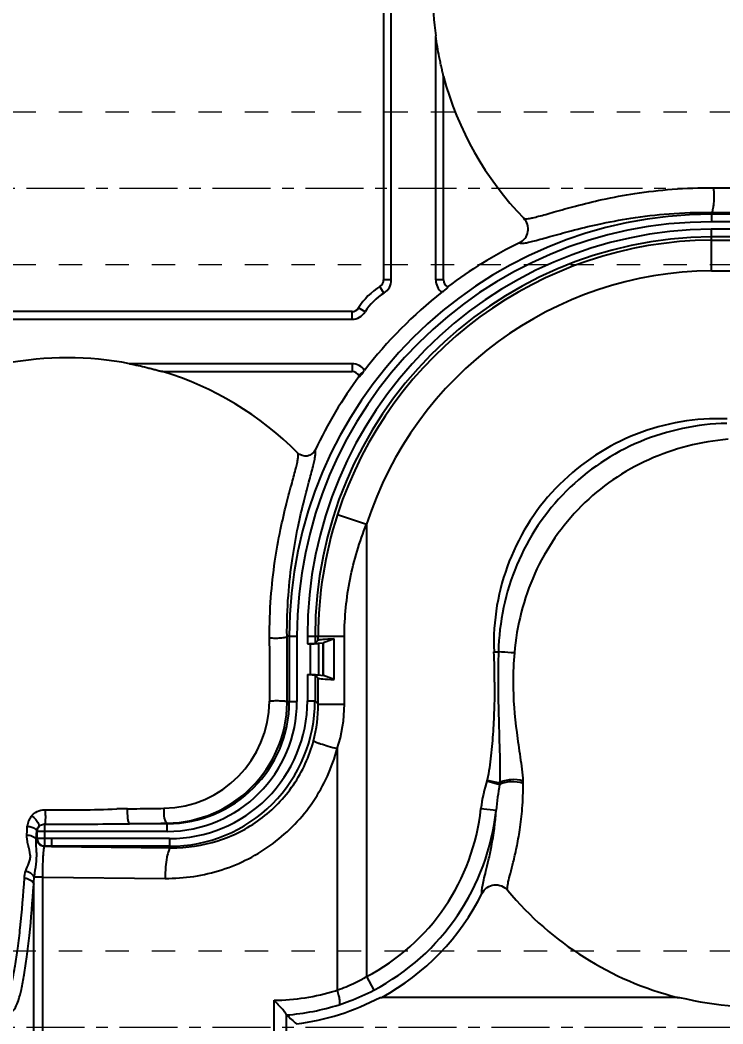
# Model space of a CAD drawing. Header units: millimetres. Extents: x -840 to 1682, y -9216 to -2117.
# Drawn here: x 376.7 to 422.8, y -6007.6 to -5941.8 of the extents above; entities that cross this region are included whole.
import ezdxf

# ---------------------------------------------------------------- set-up
doc = ezdxf.new("R2010")
doc.units = ezdxf.units.MM
doc.header["$LTSCALE"] = 16.335
doc.header["$PDMODE"] = 3
doc.header["$PDSIZE"] = 8
doc.linetypes.add('CENTER', pattern=[0.6, 0.375, -0.075, 0.075, -0.075])
doc.linetypes.add('HIDDEN', pattern=[0.2, 0.1, -0.1])
doc.layers.get('0').update_dxf_attribs({"linetype": 'CONTINUOUS'})
doc.layers.get('Defpoints').update_dxf_attribs({"linetype": 'CONTINUOUS'})
doc.layers.add('cool', color=153, linetype='HIDDEN', lineweight=9)
doc.layers.add('dim', color=82, linetype='CONTINUOUS', lineweight=9)
doc.layers.add('DEFAULT_2', color=8, linetype='HIDDEN')
doc.styles.get("Standard").update_dxf_attribs({"font": 'txt', "width": 0.85})
doc.dimstyles.new('mold', dxfattribs={"dimtxt": 10, "dimasz": 5, "dimexe": 0, "dimexo": 0, "dimgap": 0, "dimtad": 1, "dimzin": 1, "dimdsep": 46, "dimtxsty": 'Standard', "dimcen": 0, "dimclrd": 4, "dimclre": 4, "dimclrt": 6, "dimazin": 0, "dimtfac": 1, "dimtofl": 0, "dimtmove": 0, "dimatfit": 3, "dimfxl": 0, "dimarcsym": 0})

# ---------------------------------------------------------------- blocks, each defined once
blk = doc.blocks.new('7')
at = {"layer": 'cool', "ltscale": 0.932966}
for p, q in [((-1665.252, -2312.724), (-1303.907, -2312.724)), ((-1665.252, -2322.724), (-1303.907, -2322.724))]:
    blk.add_line(p, q, dxfattribs=at)
at = {"layer": 'cool', "color": 1, "linetype": 'CENTER', "ltscale": 0.621977}
blk.add_line((-1679.58, -2317.724), (-1289.58, -2317.724), dxfattribs=at)
blk = doc.blocks.new('*D670')
at = {"layer": 'Defpoints', "color": 0}
for p in [(291.369, -6007.78), (302.687, -6007.78), (492.865, -6017.78)]:
    blk.add_point(p, dxfattribs=at)
at = {"layer": 'dim', "color": 4, "lineweight": -2}
blk.add_line((302.687, -6007.78), (275.219, -6007.78), dxfattribs=at)
at = {"layer": 'dim', "color": 6, "insert": (283.294, -6004.78), "char_height": 6, "attachment_point": 5}
blk.add_mtext('10.00', dxfattribs=at)
blk = doc.blocks.new('*D674')
at = {"layer": 'Defpoints', "color": 0}
for p in [(291.369, -5952.78), (306.58, -5952.78), (492.865, -6017.78)]:
    blk.add_point(p, dxfattribs=at)
at = {"layer": 'dim', "color": 4, "lineweight": -2}
blk.add_line((306.58, -5952.78), (272.669, -5952.78), dxfattribs=at)
at = {"layer": 'dim', "color": 6, "insert": (282.019, -5949.78), "char_height": 6, "attachment_point": 5}
blk.add_mtext('65.00', dxfattribs=at)
blk = doc.blocks.new('*D675')
at = {"layer": 'Defpoints', "color": 0}
for p in [(291.369, -5872.78), (334.065, -5872.78), (492.865, -6017.78)]:
    blk.add_point(p, dxfattribs=at)
at = {"layer": 'dim', "color": 4, "lineweight": -2}
blk.add_line((334.065, -5872.78), (269.269, -5872.78), dxfattribs=at)
at = {"layer": 'dim', "color": 6, "insert": (280.319, -5869.78), "char_height": 6, "attachment_point": 5}
blk.add_mtext('145.00', dxfattribs=at)
blk = doc.blocks.new('*D672')
at = {"layer": 'Defpoints', "color": 0}
for p in [(342.865, -5843.189), (342.865, -5868.791), (492.865, -6017.78)]:
    blk.add_point(p, dxfattribs=at)
at = {"layer": 'dim', "color": 4, "lineweight": -2}
blk.add_line((342.865, -5868.791), (342.865, -5821.939), dxfattribs=at)
at = {"layer": 'dim', "color": 6, "insert": (339.865, -5832.564), "char_height": 6, "attachment_point": 5, "rotation": 90}
blk.add_mtext('150.00', dxfattribs=at)

msp = doc.modelspace()

# ---------------------------------------------------------------- linework, layer by layer
at = {"color": 7, "linetype": 'Continuous'}
for p, q in [((400.531, -5924.982), (400.531, -5958.802)), ((401.034, -5958.802), (401.034, -5924.982)), ((403.948, -5958.802), (403.948, -5942.802)), ((404.451, -5958.802), (404.451, -5945.467)), ((422.012, -5954.369), (422.012, -5954.992)), ((436.935, -5954.49), (422.012, -5954.49)), ((436.935, -5954.992), (422.012, -5954.992)), ((423.67, -5955.47), (421.998, -5955.47)), ((422.002, -5955.47), (422.003, -5958.197)), ((423.645, -5955.972), (422.002, -5955.972)), ((422.003, -5956.189), (423.428, -5956.189)), ((422.019, -5958.197), (438.101, -5958.197)), ((401.034, -5958.802), (400.531, -5958.802)), ((404.2, -5958.802), (403.948, -5958.802)), ((400.553, -5959.659), (400.291, -5959.231)), ((398.46, -5960.873), (366.908, -5960.873)), ((398.46, -5961.376), (398.46, -5960.873)), ((399.318, -5960.894), (398.889, -5960.632)), ((366.908, -5961.376), (398.46, -5961.376)), ((398.46, -5964.29), (383.881, -5964.29)), ((398.46, -5964.29), (398.46, -5964.793)), ((386.029, -5964.793), (398.46, -5964.793)), ((399.034, -5964.945), (399.191, -5964.849)), ((397.504, -5974.181), (399.414, -5974.798)), ((399.414, -5974.799), (399.414, -6004.463)), ((394.35, -5982.152), (394.198, -5982.153)), ((394.35, -5982.152), (394.35, -5986.423)), ((394.35, -5982.152), (394.851, -5982.152)), ((394.851, -5982.152), (394.851, -5986.423)), ((395.531, -5982.152), (395.531, -5982.655)), ((395.531, -5982.152), (397.963, -5982.152)), ((396.033, -5982.152), (396.033, -5982.63)), ((396.246, -5982.417), (396.246, -5982.152)), ((397.963, -5986.599), (397.963, -5982.152)), ((395.531, -5982.655), (395.709, -5982.654)), ((395.709, -5982.654), (395.709, -5984.665)), ((396.246, -5982.417), (396.033, -5982.63)), ((396.56, -5982.596), (396.27, -5982.635)), ((396.27, -5982.635), (396.27, -5984.685)), ((396.56, -5984.723), (396.56, -5982.596)), ((397.291, -5982.33), (396.596, -5982.589)), ((396.596, -5984.731), (396.596, -5982.589)), ((397.291, -5984.99), (397.291, -5982.33)), ((407.766, -5983.181), (408.059, -5983.169)), ((395.531, -5984.665), (395.531, -5986.386)), ((395.531, -5984.665), (395.709, -5984.665)), ((396.033, -5984.69), (396.033, -5986.386)), ((396.246, -5984.903), (396.033, -5984.69)), ((396.27, -5984.685), (396.56, -5984.723)), ((397.291, -5984.99), (396.596, -5984.731)), ((396.246, -5986.599), (396.246, -5984.903)), ((394.209, -5986.423), (394.851, -5986.423)), ((395.531, -5986.386), (396.033, -5986.386)), ((396.033, -5986.386), (396.246, -5986.599)), ((396.246, -5986.599), (397.963, -5986.599)), ((397.49, -5989.518), (397.49, -6005.348)), ((407.306, -5991.619), (408.126, -5991.862)), ((407.315, -5991.587), (408.132, -5991.752)), ((406.908, -5993.453), (407.906, -5993.559)), ((377.167, -5994.798), (377.175, -5994.61)), ((378.32, -5995.919), (378.322, -5994.465)), ((386.335, -5994.438), (383.865, -5994.438)), ((386.335, -5994.94), (386.335, -5994.404)), ((377.781, -5995.115), (377.789, -5994.921)), ((377.821, -5994.94), (377.789, -5994.921)), ((377.821, -5995.418), (377.821, -5994.94)), ((386.335, -5994.94), (377.821, -5994.94)), ((377.806, -5995.426), (377.821, -5995.418)), ((386.498, -5995.419), (377.821, -5995.418)), ((378.304, -5995.929), (378.32, -5995.919)), ((378.764, -5995.935), (378.304, -5995.929)), ((386.498, -5995.921), (378.32, -5995.919)), ((378.751, -5995.419), (378.75, -5995.845)), ((378.75, -5995.845), (378.75, -5995.921)), ((378.75, -5995.921), (378.764, -5995.935)), ((378.764, -5995.935), (386.592, -5996.015)), ((386.498, -5995.419), (386.498, -5995.921)), ((386.498, -5995.921), (386.592, -5996.015)), ((378.193, -5997.94), (377.635, -5997.94)), ((378.193, -6017.619), (378.193, -5997.94)), ((378.193, -5997.94), (386.208, -5998.022)), ((377.596, -6017.142), (377.596, -5998.418)), ((399.414, -6004.463), (399.88, -6005.352)), ((419.796, -6005.82), (400.407, -6005.82)), ((393.348, -6009.543), (393.348, -6006.016)), ((394.159, -6008.608), (394.159, -6006.951))]:
    msp.add_line(p, q, dxfattribs=at)
for centre, radius, start, end in [((422.515, -5982.655), 80.839, 90, 180), ((422.515, -5982.655), 80.559, 90, 180), ((422.515, -5982.655), 80.057, 90, 180), ((422.515, -5982.655), 79.986, 90, 180), ((422.515, -5982.655), 79.484, 90, 180), ((422.515, -5982.655), 72.307, 90, 180), ((422.515, -5982.655), 70.802, 90, 180), ((422.515, -5982.655), 70.55, 90, 180), ((422.515, -5982.655), 66.535, 90, 180), ((425.027, -5939.942), 21.272, 172.27236, 187.72764), ((425.027, -5939.942), 21.305, 195.03053, 224.06876), ((422.012, -5982.152), 27.662, 90, 180), ((422.012, -5982.152), 27.161, 90, 180), ((408.998, -5955.46), 1.005, 296.02758, 44.14562), ((422.214, -5982.152), 26.683, 90.4628, 180), ((422.214, -5982.152), 26.181, 90.46314, 180), ((422.214, -5982.152), 25.964, 90.46507, 162.12166), ((422.012, -5982.152), 28.691, 115.99049, 127.06036), ((422.214, -5982.152), 23.956, 90.46669, 162.12459), ((400.029, -5958.802), 0.502, 301.41792, 0), ((400.029, -5958.802), 1.005, 301.41792, 0), ((404.953, -5958.802), 1.005, 180, 233.25933), ((404.953, -5958.802), 0.502, 180, 242.95272), ((402.491, -5962.833), 4.221, 121.41792, 148.58208), ((422.012, -5982.152), 28.638, 128.07212, 142.5148), ((402.491, -5962.833), 3.719, 121.41792, 148.58208), ((396.348, -5949.363), 13.001, 308.00085, 309.20334), ((398.46, -5960.371), 0.502, 270, 328.58208), ((398.46, -5960.371), 1.005, 270, 328.58208), ((379.802, -5985.167), 21.272, 78.94556, 101.05444), ((398.46, -5965.295), 1.005, 34.61008, 90), ((379.802, -5985.167), 21.305, 44.83694, 73.00486), ((422.012, -5982.152), 28.691, 143.52016, 154.82923), ((398.46, -5965.295), 0.502, 22.632, 90), ((386.838, -5955.184), 15.685, 321.96142, 322.2475), ((385.971, -5954.512), 16.782, 322.24515, 322.51521), ((422.459, -5982.599), 14.704, 87.73175, 182.2683), ((422.153, -5982.157), 25.907, 162.07027, 179.99009), ((64.802, -5985.164), 328.268, 359.99944, 0.50886), ((55.765, -5985.165), 338.446, 359.78692, 0.50986), ((358.399, -5985.177), 49.407, 0.01115, 2.31533), ((492.488, -5985.216), 84.453, 178.6109, 179.96667), ((62.53, -5985.168), 330.54, 359.78933, 0.00013), ((386.002, -5986.391), 7.038, 271.00414, 359.81623), ((386.335, -5986.423), 8.517, 270, 0), ((386.335, -5986.423), 8.015, 270, 0), ((386.203, -5986.4), 8.005, 270.93981, 359.20803), ((386.501, -5986.389), 9.531, 269.98266, 0.01734), ((386.503, -5986.391), 9.028, 269.97156, 0.02853), ((386.258, -5986.396), 7.951, 359.17473, 359.8042), ((386.807, -5986.604), 9.439, 345.22657, 0.02883), ((402.766, -5991.509), 5.372, 356.2319, 357.39965), ((405.664, -5991.859), 4.006, 0.95416, 3.05032), ((380.325, -5660.251), 333.228, 270.86683, 270.99752), ((378.29, -5994.659), 1.116, 139.8137, 177.44743), ((367.946, -5993.571), 10.423, 358.1818, 0.25525), ((384.292, -6041.462), 48.004, 90.66404, 91.49789), ((380.007, -5637.647), 355.834, 270.60039, 270.73466), ((380.145, -5648.428), 345.053, 270.73462, 270.86688), ((392.867, -5991.951), 14.121, 297.62316, 353.89587), ((392.867, -5991.951), 15.125, 297.62316, 353.89589), ((378.325, -5994.943), 0.505, 142.42187, 179.71289), ((378.311, -5995.003), 0.533, 136.29779, 145.72906), ((380.012, -5626.69), 367.768, 270.60041, 270.73003), ((380.151, -5637.597), 356.86, 270.72997, 270.86216), ((380.338, -5649.999), 344.458, 270.86209, 270.99749), ((212.012, -5987.315), 165.324, 357.27648, 357.40553), ((207.269, -5987.389), 170.687, 357.27624, 357.40565), ((378.315, -5995.415), 0.494, 180.29538, 208.3974), ((372.899, -5996.476), 4.892, 354.96916, 358.93651), ((392.867, -5991.951), 15.786, 298.53075, 333.47099), ((425.027, -5985.167), 21.305, 219.81453, 255.78539), ((393.56, -5994.294), 11.734, 296.09955, 299.93156), ((393.728, -5994.661), 11.33, 289.3917, 292.57866), ((393.658, -5994.494), 11.511, 292.58013, 296.09713), ((393.192, -5991.875), 14.142, 270.6348, 287.1818), ((392.867, -5991.951), 15.733, 277.1341, 298.17591), ((393.208, -5991.965), 14.051, 287.22533, 287.73996), ((393.219, -5992.625), 14.364, 290.7377, 297.62552), ((425.027, -5985.167), 21.272, 256.14294, 276.00158), ((393.001, -5991.899), 15.122, 274.42944, 287.75489), ((393.26, -5992.727), 14.255, 287.77892, 290.73003), ((425.301, -5973.023), 46.065, 227.4819, 228.57281)]:
    msp.add_arc(centre, radius, start, end, dxfattribs=at)
for centre, major_axis, start_param, end_param in [((398.253, -5982.422), (2.01, 0), 2.069972, 3.089233), ((395.999, -5982.584), (0.603, 0), -0.374455, -0.139626), ((395.999, -5984.735), (0.603, 0), 0.139626, 0.374455), ((398.253, -5984.897), (2.01, 0), -3.089233, -2.069972)]:
    msp.add_ellipse(centre, major_axis=major_axis, ratio=0.052408, start_param=start_param, end_param=end_param, dxfattribs=at)
for points, knots in [([(404.451, -5945.426), (404.451, -5945.393), (404.423, -5945.312), (404.397, -5945.177), (404.358, -5945.02), (404.309, -5944.801), (404.247, -5944.521), (404.155, -5944.067), (404.05, -5943.495), (403.98, -5943.034), (403.948, -5942.802)], [0, 0, 0, 0, 0.036976, 0.09381, 0.155117, 0.218209, 0.346752, 0.476707, 0.738086, 1, 1, 1, 1]), ([(422.148, -5952.76), (424.636, -5952.782), (429.341, -5952.769), (434.044, -5952.658), (436.258, -5952.563)], [0, 0, 0, 0, 0.529002, 1, 1, 1, 1]), ([(409.719, -5954.76), (409.75, -5954.783), (409.861, -5954.794), (410.057, -5954.774), (410.346, -5954.715), (410.72, -5954.62), (411.185, -5954.491), (411.987, -5954.261), (413.218, -5953.916), (414.974, -5953.489), (417.09, -5953.094), (419.522, -5952.812), (421.248, -5952.752), (422.148, -5952.76)], [0, 0, 0, 0, 0.008994, 0.024696, 0.04775, 0.078327, 0.116477, 0.1622, 0.276206, 0.419664, 0.59092, 0.786497, 1, 1, 1, 1]), ([(422.148, -5952.76), (422.167, -5952.926), (422.182, -5953.27), (422.169, -5953.691), (422.136, -5954.002), (422.103, -5954.182), (422.069, -5954.298), (422.033, -5954.362), (422.012, -5954.369)], [0, 0, 0, 0, 0.305898, 0.629644, 0.769793, 0.88197, 0.959217, 1, 1, 1, 1]), ([(409.439, -5956.363), (409.471, -5956.386), (409.582, -5956.399), (409.78, -5956.38), (410.068, -5956.324), (410.627, -5956.186), (411.55, -5955.923), (412.934, -5955.54), (414.699, -5955.112), (416.84, -5954.711), (419.321, -5954.421), (421.087, -5954.36), (422.012, -5954.369)], [0, 0, 0, 0, 0.009116, 0.02471, 0.047436, 0.077495, 0.15993, 0.272346, 0.414643, 0.585854, 0.783085, 1, 1, 1, 1]), ([(422.012, -5954.369), (424.649, -5954.391), (429.624, -5954.378), (434.599, -5954.257), (436.935, -5954.154)], [0, 0, 0, 0, 0.529955, 1, 1, 1, 1]), ([(383.881, -5964.29), (384.07, -5964.327), (384.446, -5964.405), (384.913, -5964.514), (385.281, -5964.607), (385.55, -5964.675), (385.763, -5964.736), (385.91, -5964.77), (385.969, -5964.793), (385.993, -5964.793)], [0, 0, 0, 0, 0.265965, 0.530907, 0.662134, 0.791149, 0.913982, 0.967895, 1, 1, 1, 1]), ([(399.069, -5965.002), (399.078, -5964.99), (399.119, -5964.94), (399.16, -5964.888), (399.191, -5964.849)], [0, 0, 0, 0, 0.228206, 1, 1, 1, 1]), ([(423.029, -5968.199), (421.09, -5968.242), (417.186, -5969.05), (412.229, -5972.367), (408.911, -5977.325), (408.102, -5981.229), (408.059, -5983.169)], [0, 0, 0, 0, 0.249957, 0.499947, 0.749958, 1, 1, 1, 1]), ([(423.108, -5969.243), (421.324, -5969.397), (417.774, -5970.285), (413.249, -5973.389), (410.145, -5977.914), (409.257, -5981.465), (409.103, -5983.248)], [0, 0, 0, 0, 0.25001, 0.5, 0.74999, 1, 1, 1, 1]), ([(393.058, -5982.249), (393.05, -5981.372), (393.105, -5979.693), (393.368, -5977.326), (393.736, -5975.268), (394.134, -5973.559), (394.494, -5972.21), (394.742, -5971.307), (394.873, -5970.76), (394.926, -5970.478), (394.944, -5970.285), (394.932, -5970.176), (394.91, -5970.145)], [0, 0, 0, 0, 0.213838, 0.409419, 0.580485, 0.723677, 0.837467, 0.921252, 0.951856, 0.974998, 0.990843, 1, 1, 1, 1]), ([(394.198, -5982.153), (394.19, -5981.26), (394.246, -5979.552), (394.513, -5977.153), (394.885, -5975.077), (395.284, -5973.362), (395.641, -5972.013), (395.885, -5971.112), (396.013, -5970.566), (396.064, -5970.284), (396.081, -5970.09), (396.067, -5969.981), (396.046, -5969.949)], [0, 0, 0, 0, 0.216225, 0.412962, 0.583996, 0.726377, 0.839053, 0.921835, 0.952076, 0.974986, 0.990754, 1, 1, 1, 1]), ([(396.046, -5969.949), (395.953, -5970.145), (395.549, -5970.464), (395.063, -5970.299), (394.91, -5970.145)], [0, 0, 0, 0, 0.499881, 1, 1, 1, 1]), ([(397.963, -5982.152), (397.963, -5980.897), (398.214, -5978.381), (398.945, -5975.963), (399.414, -5974.799)], [0, 0, 0, 0, 0.499957, 1, 1, 1, 1]), ([(393.058, -5982.249), (393.174, -5982.263), (393.417, -5982.275), (393.714, -5982.266), (393.936, -5982.242), (394.065, -5982.219), (394.147, -5982.194), (394.193, -5982.168), (394.198, -5982.152)], [0, 0, 0, 0, 0.302546, 0.626583, 0.767347, 0.880563, 0.958527, 1, 1, 1, 1]), ([(395.672, -5982.655), (395.717, -5982.654), (395.799, -5982.651), (395.91, -5982.648), (395.982, -5982.637), (396.025, -5982.638), (396.033, -5982.63)], [0, 0, 0, 0, 0.372992, 0.683537, 0.90697, 1, 1, 1, 1]), ([(396.27, -5982.635), (396.191, -5982.645), (395.992, -5982.651), (395.792, -5982.655), (395.672, -5982.655)], [0, 0, 0, 0, 0.397457, 1, 1, 1, 1]), ([(409.103, -5983.248), (409.031, -5983.245), (408.682, -5983.225), (408.334, -5983.196), (408.059, -5983.169)], [0, 0, 0, 0, 0.207986, 1, 1, 1, 1]), ([(395.672, -5984.664), (395.717, -5984.665), (395.799, -5984.668), (395.91, -5984.672), (395.982, -5984.682), (396.025, -5984.682), (396.033, -5984.69)], [0, 0, 0, 0, 0.372992, 0.683537, 0.90697, 1, 1, 1, 1]), ([(395.672, -5984.664), (395.792, -5984.664), (395.992, -5984.668), (396.191, -5984.674), (396.27, -5984.685)], [0, 0, 0, 0, 0.602543, 1, 1, 1, 1]), ([(407.807, -5985.167), (407.807, -5985.703), (407.789, -5986.775), (407.71, -5988.382), (407.602, -5989.718), (407.472, -5990.782), (407.384, -5991.312), (407.32, -5991.572)], [0, 0, 0, 0, 0.250011, 0.500022, 0.750026, 0.87503, 1, 1, 1, 1]), ([(408.034, -5985.167), (408.034, -5986.269), (408.077, -5987.92), (408.149, -5990.114), (408.168, -5991.209), (408.132, -5991.752)], [0, 0, 0, 0, 0.501802, 0.752197, 1, 1, 1, 1]), ([(409.017, -5985.167), (409.017, -5986.265), (409.162, -5987.909), (409.48, -5990.054), (409.637, -5991.118), (409.664, -5991.645)], [0, 0, 0, 0, 0.505862, 0.756858, 1, 1, 1, 1]), ([(393.068, -5986.383), (393.185, -5986.377), (393.427, -5986.372), (393.725, -5986.375), (393.946, -5986.386), (394.075, -5986.394), (394.154, -5986.409), (394.201, -5986.413), (394.209, -5986.423)], [0, 0, 0, 0, 0.306506, 0.635263, 0.777424, 0.890675, 0.966285, 1, 1, 1, 1]), ([(386.592, -5996.015), (387.624, -5996.028), (389.714, -5995.724), (392.543, -5994.288), (394.769, -5991.99), (395.664, -5990.032), (395.934, -5989.011)], [0, 0, 0, 0, 0.247282, 0.495962, 0.746891, 1, 1, 1, 1]), ([(395.934, -5989.011), (395.944, -5989.024), (395.993, -5989.047), (396.085, -5989.088), (396.229, -5989.139), (396.501, -5989.231), (396.927, -5989.36), (397.29, -5989.463), (397.49, -5989.518)], [0, 0, 0, 0, 0.031158, 0.093859, 0.187107, 0.308336, 0.621568, 1, 1, 1, 1]), ([(386.208, -5998.022), (387.462, -5998.035), (389.997, -5997.655), (393.414, -5995.896), (396.09, -5993.109), (397.164, -5990.747), (397.49, -5989.518)], [0, 0, 0, 0, 0.248355, 0.49751, 0.74805, 1, 1, 1, 1]), ([(408.126, -5991.862), (408.225, -5991.799), (408.473, -5991.71), (408.995, -5991.641), (409.423, -5991.683), (409.669, -5991.792)], [0, 0, 0, 0, 0.221821, 0.489488, 1, 1, 1, 1]), ([(409.664, -5991.645), (409.416, -5991.554), (408.995, -5991.532), (408.48, -5991.607), (408.233, -5991.694), (408.132, -5991.752)], [0, 0, 0, 0, 0.506953, 0.776242, 1, 1, 1, 1]), ([(408.662, -5998.809), (408.649, -5998.787), (408.637, -5998.722), (408.645, -5998.536), (408.716, -5998.191), (408.855, -5997.644), (409.047, -5996.901), (409.269, -5995.949), (409.484, -5994.772), (409.646, -5993.361), (409.678, -5992.339), (409.669, -5991.792)], [0, 0, 0, 0, 0.010628, 0.026948, 0.078871, 0.157951, 0.26531, 0.402159, 0.569841, 0.769322, 1, 1, 1, 1]), ([(386.126, -5993.429), (386.101, -5993.643), (386.115, -5993.953), (386.201, -5994.275), (386.288, -5994.397), (386.335, -5994.404)], [0, 0, 0, 0, 0.626709, 0.864454, 1, 1, 1, 1]), ([(377.45, -5993.917), (377.552, -5993.992), (377.725, -5994.148), (377.865, -5994.339), (377.906, -5994.437)], [0, 0, 0, 0, 0.543889, 1, 1, 1, 1]), ([(377.707, -5993.698), (377.853, -5993.608), (378.08, -5993.533), (378.31, -5993.523), (378.369, -5993.524)], [0, 0, 0, 0, 0.744851, 1, 1, 1, 1]), ([(378.364, -5993.901), (378.36, -5994.017), (378.35, -5994.205), (378.336, -5994.394), (378.322, -5994.465)], [0, 0, 0, 0, 0.615122, 1, 1, 1, 1]), ([(378.369, -5993.524), (379.149, -5993.541), (380.705, -5993.55), (382.261, -5993.495), (383.037, -5993.475)], [0, 0, 0, 0, 0.50114, 1, 1, 1, 1]), ([(383.736, -5993.462), (383.728, -5993.572), (383.724, -5993.789), (383.744, -5994.082), (383.781, -5994.293), (383.824, -5994.401), (383.851, -5994.435), (383.865, -5994.438)], [0, 0, 0, 0, 0.328746, 0.645672, 0.88285, 0.956602, 1, 1, 1, 1]), ([(406.991, -5999.002), (406.963, -5998.956), (406.964, -5998.794), (407.008, -5998.507), (407.108, -5998.075), (407.251, -5997.503), (407.429, -5996.772), (407.709, -5995.45), (407.855, -5994.354), (407.906, -5993.559)], [0, 0, 0, 0, 0.029032, 0.081909, 0.160869, 0.267243, 0.402476, 0.568352, 1, 1, 1, 1]), ([(377.175, -5994.61), (377.279, -5994.619), (377.464, -5994.654), (377.639, -5994.735), (377.703, -5994.789)], [0, 0, 0, 0, 0.555657, 1, 1, 1, 1]), ([(377.906, -5994.437), (377.914, -5994.456), (377.937, -5994.518), (377.945, -5994.592), (377.926, -5994.634)], [0, 0, 0, 0, 0.308458, 1, 1, 1, 1]), ([(378.322, -5994.465), (379.246, -5994.474), (381.094, -5994.476), (382.942, -5994.442), (383.865, -5994.438)], [0, 0, 0, 0, 0.500338, 1, 1, 1, 1]), ([(377.15, -5995.17), (377.202, -5995.175), (377.382, -5995.203), (377.567, -5995.267), (377.667, -5995.352)], [0, 0, 0, 0, 0.283949, 1, 1, 1, 1]), ([(377.667, -5995.352), (377.678, -5995.361), (377.713, -5995.394), (377.742, -5995.435), (377.754, -5995.468)], [0, 0, 0, 0, 0.278244, 1, 1, 1, 1]), ([(377.703, -5994.789), (377.714, -5994.799), (377.753, -5994.835), (377.783, -5994.884), (377.789, -5994.921)], [0, 0, 0, 0, 0.287202, 1, 1, 1, 1]), ([(377.79, -5996.566), (377.791, -5996.51), (377.791, -5996.301), (377.776, -5996.092), (377.766, -5995.939)], [0, 0, 0, 0, 0.267091, 1, 1, 1, 1]), ([(378.055, -5995.861), (377.981, -5995.817), (377.852, -5995.689), (377.805, -5995.513), (377.805, -5995.427)], [0, 0, 0, 0, 0.500017, 1, 1, 1, 1]), ([(378.223, -5996.558), (378.228, -5996.473), (378.238, -5996.326), (378.255, -5996.132), (378.278, -5996.012), (378.29, -5995.943), (378.306, -5995.93)], [0, 0, 0, 0, 0.397506, 0.702573, 0.904568, 1, 1, 1, 1]), ([(386.593, -5996.015), (386.563, -5996.023), (386.503, -5996.082), (386.402, -5996.289), (386.306, -5996.699), (386.231, -5997.309), (386.21, -5997.774), (386.208, -5998.022)], [0, 0, 0, 0, 0.043893, 0.112987, 0.332869, 0.642097, 1, 1, 1, 1]), ([(377.078, -5997.532), (377.135, -5997.36), (377.253, -5997.113), (377.372, -5996.764), (377.38, -5996.577), (377.372, -5996.484)], [0, 0, 0, 0, 0.495158, 0.745969, 1, 1, 1, 1]), ([(378.193, -5997.94), (378.192, -5997.814), (378.194, -5997.353), (378.205, -5996.892), (378.223, -5996.558)], [0, 0, 0, 0, 0.273752, 1, 1, 1, 1]), ([(377.635, -5997.94), (377.646, -5997.851), (377.695, -5997.506), (377.75, -5997.162), (377.772, -5996.904)], [0, 0, 0, 0, 0.25859, 1, 1, 1, 1]), ([(375.617, -6006.029), (375.705, -6005.993), (375.868, -6005.764), (376.043, -6005.307), (376.225, -6004.608), (376.399, -6003.687), (376.567, -6002.544), (376.79, -6000.625), (376.914, -5999.083), (376.988, -5997.994)], [0, 0, 0, 0, 0.034608, 0.094298, 0.181453, 0.29585, 0.436555, 0.602138, 1, 1, 1, 1]), ([(376.988, -5997.994), (377.066, -5998.004), (377.307, -5998.055), (377.576, -5998.242), (377.596, -5998.418)], [0, 0, 0, 0, 0.306509, 1, 1, 1, 1]), ([(377.078, -5997.532), (377.141, -5997.55), (377.357, -5997.633), (377.564, -5997.788), (377.635, -5997.94)], [0, 0, 0, 0, 0.280197, 1, 1, 1, 1]), ([(376.19, -6006.713), (376.281, -6006.67), (376.446, -6006.428), (376.626, -6005.95), (376.813, -6005.224), (376.992, -6004.272), (377.164, -6003.094), (377.392, -6001.12), (377.52, -5999.536), (377.596, -5998.418)], [0, 0, 0, 0, 0.03548, 0.095987, 0.183636, 0.298242, 0.438826, 0.603922, 1, 1, 1, 1]), ([(406.991, -5999.002), (407.064, -5998.855), (407.289, -5998.593), (407.769, -5998.412), (408.278, -5998.479), (408.557, -5998.683), (408.662, -5998.809)], [0, 0, 0, 0, 0.25002, 0.499966, 0.749947, 1, 1, 1, 1]), ([(397.49, -6005.348), (397.525, -6005.461), (397.582, -6005.67), (397.639, -6005.961), (397.654, -6006.156), (397.642, -6006.281), (397.612, -6006.301)], [0, 0, 0, 0, 0.362472, 0.672308, 0.890437, 1, 1, 1, 1]), ([(394.159, -6006.951), (394.154, -6006.929), (394.123, -6006.877), (394.032, -6006.749), (393.861, -6006.553), (393.62, -6006.293), (393.442, -6006.111), (393.348, -6006.016)], [0, 0, 0, 0, 0.055023, 0.142222, 0.383929, 0.678863, 1, 1, 1, 1])]:
    msp.add_open_spline(points, degree=3, knots=knots, dxfattribs=at)
for points in [[(409.103, -5983.248), (409.048, -5983.886), (409.017, -5984.527), (409.017, -5985.167)], [(397.49, -5989.518), (397.799, -5988.582), (397.963, -5987.585), (397.963, -5986.599)], [(407.32, -5991.572), (407.137, -5992.187), (406.977, -5992.814), (406.908, -5993.453)], [(408.126, -5991.862), (408.047, -5992.427), (407.958, -5992.991), (407.906, -5993.559)], [(377.45, -5993.917), (377.523, -5993.831), (377.611, -5993.757), (377.707, -5993.698)], [(377.789, -5994.921), (377.797, -5994.844), (377.827, -5994.767), (377.871, -5994.703)], [(377.926, -5994.634), (377.988, -5994.561), (378.078, -5994.507), (378.171, -5994.483)], [(378.171, -5994.483), (378.22, -5994.47), (378.271, -5994.464), (378.322, -5994.465)], [(377.164, -5995.503), (377.15, -5995.393), (377.144, -5995.281), (377.15, -5995.17)], [(377.232, -5995.851), (377.203, -5995.736), (377.179, -5995.62), (377.164, -5995.503)], [(377.372, -5996.484), (377.355, -5996.268), (377.284, -5996.061), (377.232, -5995.851)], [(377.754, -5995.468), (377.758, -5995.478), (377.761, -5995.489), (377.763, -5995.501)], [(377.755, -5995.695), (377.754, -5995.63), (377.756, -5995.565), (377.763, -5995.501)], [(377.766, -5995.939), (377.761, -5995.858), (377.756, -5995.776), (377.755, -5995.695)], [(377.763, -5995.501), (377.769, -5995.484), (377.775, -5995.467), (377.785, -5995.451)], [(378.075, -5995.853), (377.995, -5995.808), (377.926, -5995.737), (377.883, -5995.657)], [(378.304, -5995.929), (378.218, -5995.928), (378.13, -5995.904), (378.055, -5995.861)], [(378.32, -5995.919), (378.236, -5995.919), (378.149, -5995.895), (378.075, -5995.853)], [(376.988, -5997.994), (376.999, -5997.838), (377.029, -5997.681), (377.078, -5997.532)], [(377.596, -5998.418), (377.6, -5998.258), (377.613, -5998.099), (377.635, -5997.94)]]:
    msp.add_open_spline(points, degree=3, dxfattribs=at)
at = {"layer": 'DEFAULT_2', "color": 8, "linetype": 'HIDDEN'}
for p, q in [((404.451, -5945.467), (404.451, -5945.426)), ((404.451, -5958.802), (404.2, -5958.802)), ((386.029, -5964.793), (385.993, -5964.793)), ((398.889, -5965.033), (399.034, -5964.945)), ((398.911, -5965.069), (398.889, -5965.033)), ((400.296, -6005.82), (400.407, -6005.82)), ((419.796, -6005.82), (419.932, -6005.82))]:
    msp.add_line(p, q, dxfattribs=at)
for centre, radius, start, end in [((404.953, -5958.802), 0.502, 242.95272, 246.84044), ((402.491, -5962.833), 4.221, 211.41792, 212.96117)]:
    msp.add_arc(centre, radius, start, end, dxfattribs=at)
for points, knots in [([(404.565, -5959.437), (404.593, -5959.415), (404.639, -5959.376), (404.707, -5959.319), (404.73, -5959.294), (404.761, -5959.266), (404.756, -5959.264)], [0, 0, 0, 0, 0.407893, 0.729788, 0.933199, 1, 1, 1, 1]), ([(398.95, -5965.129), (398.952, -5965.133), (398.969, -5965.115), (398.987, -5965.098), (399.026, -5965.053), (399.053, -5965.021), (399.069, -5965.002)], [0, 0, 0, 0, 0.065977, 0.26051, 0.577883, 1, 1, 1, 1])]:
    msp.add_open_spline(points, degree=3, knots=knots, dxfattribs=at)

# ---------------------------------------------------------------- block references
for p in [(1977.444, -3635.056), (1977.444, -3690.056)]:
    msp.add_blockref('7', p)

# ---------------------------------------------------------------- dimensions: what is measured, and where the dimension line sits
at = {"layer": 'dim'}
for feature_location, offset, dtype, picture, middle in [((342.865, -5868.791), (0, 25.602), 1, '*D672', (339.865, -5832.564)), ((334.065, -5872.78), (-42.695, 0), 0, '*D675', (280.319, -5869.78)), ((306.58, -5952.78), (-15.211, 0), 0, '*D674', (282.019, -5949.78)), ((302.687, -6007.78), (-11.318, 0), 0, '*D670', (283.294, -6004.78))]:
    dim = msp.add_ordinate_dim(feature_location=feature_location, offset=offset, dtype=dtype, origin=(492.865, -6017.78), dimstyle='mold', override={"dimtxt": 6, "dimasz": 2}, dxfattribs=at)
    dim.commit()
    dim.dimension.update_dxf_attribs({"geometry": picture, "text_midpoint": middle})

doc.saveas('drawing.dxf')
